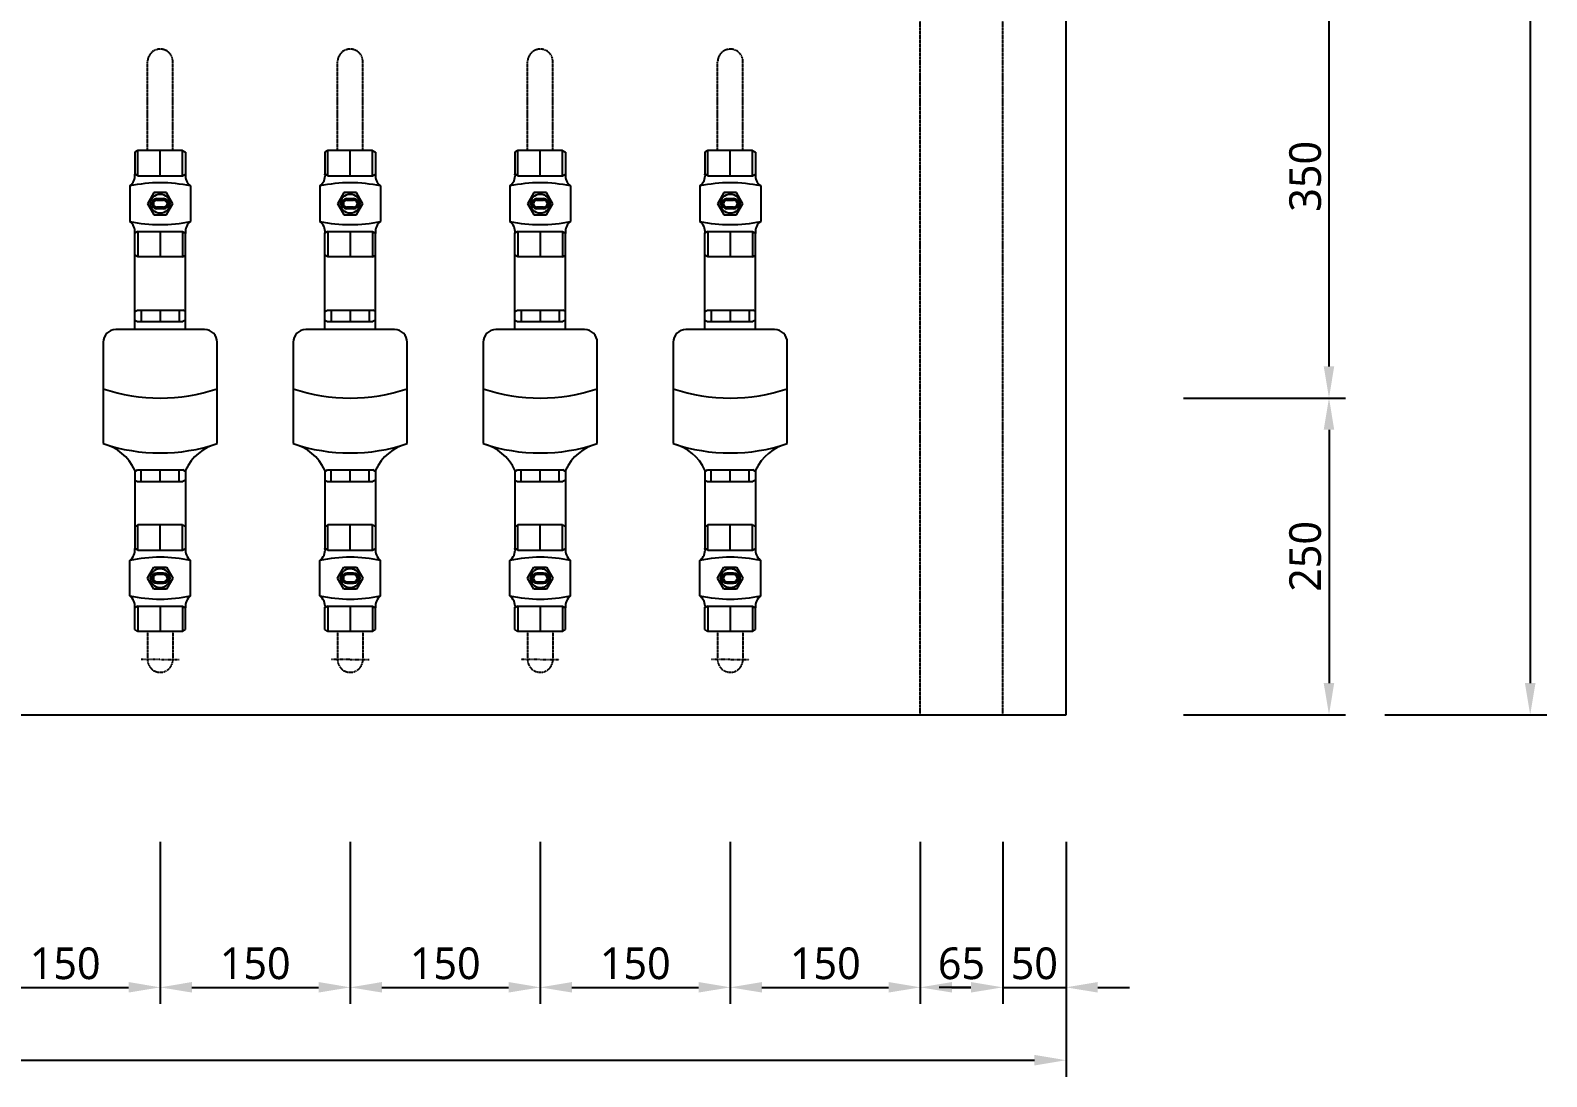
# Model space of a CAD drawing. Header units: millimetres. Extents: x -9013 to 516, y -36629 to 6082.
# Drawn here: x -1215 to -18, y -24686 to -23860 of the extents above; entities that cross this region are included whole.
import ezdxf

# ---------------------------------------------------------------- set-up
doc = ezdxf.new("R2010")
doc.units = ezdxf.units.MM
doc.header["$LTSCALE"] = 0.05
for name, pattern in [('CENTER', [50.8, 31.75, -6.35, 6.35, -6.35]), ('CENTER2', [28.575, 19.05, -3.175, 3.175, -3.175]), ('DASHDOT', [0.618421, 0.309211, -0.154605, 0, -0.154605])]:
    doc.linetypes.add(name, pattern=pattern)
doc.layers.get('0').update_dxf_attribs({"lineweight": 18})
doc.layers.get('Defpoints').update_dxf_attribs({"color": 140, "lineweight": 18})
for name, color, linetype in [('2CONC', 4, 'Continuous'), ('HVAL___2CO', 7, 'Continuous'), ('HWAT__3CO', 1, 'Continuous'), ('HWAT___1DD', 4, 'DASHDOT'), ('HWAT___5CS', 3, 'CENTER2')]:
    doc.layers.add(name, color=color, linetype=linetype)
doc.layers.add('G-Anno-Std-Cntr', color=1, linetype='CENTER2', lineweight=18)
doc.styles.add('trebuchet_MS', font='trebuc.ttf')
doc.dimstyles.new('MGP', dxfattribs={"dimtxt": 2.5, "dimasz": 2.5, "dimexe": 1.25, "dimexo": 0.625, "dimtad": 1, "dimdec": 0, "dimtxsty": 'trebuchet_MS', "dimcen": 2.5, "dimclrt": 7, "dimadec": 0, "dimazin": 0, "dimtfac": 1, "dimtdec": 0, "dimtmove": 0, "dimatfit": 3, "dimfxl": 1.148294, "dimfxlon": 1, "dimarcsym": 2})

# ---------------------------------------------------------------- blocks, each defined once
blk = doc.blocks.new('*D940')
at = {"color": 0, "lineweight": -2, "transparency": 16777216}
for p, q in [((-2162.2, -24558.6), (-2162.2, -24686.4)), ((-397.2, -24558.6), (-397.2, -24686.4)), ((-2137.2, -24673.4), (-422.2, -24673.4))]:
    blk.add_line(p, q, dxfattribs=at)
at = {"color": 0, "transparency": 16777216}
for points in [[(-2137.2, -24669.2), (-2137.2, -24677.6), (-2162.2, -24673.4)], [(-422.2, -24669.2), (-422.2, -24677.6), (-397.2, -24673.4)]]:
    blk.add_solid(points, dxfattribs=at)
at = {"layer": 'Defpoints', "color": 0, "transparency": 16777216}
for p in [(-397.2, -24341.4), (-2162.2, -24361.9), (-397.2, -24673.4)]:
    blk.add_point(p, dxfattribs=at)
at = {"color": 7, "transparency": 16777216, "insert": (-1279.7, -24654.6), "char_height": 25, "attachment_point": 5, "style": 'trebuchet_MS'}
blk.add_mtext('1765', dxfattribs=at)
blk = doc.blocks.new('*D948')
at = {"color": 0, "lineweight": -2, "transparency": 16777216}
for p, q in [((-145.6, -22050.7), (-17.8, -22050.7)), ((-30.8, -22075.7), (-30.8, -24375.7)), ((-145.6, -24400.7), (-17.8, -24400.7))]:
    blk.add_line(p, q, dxfattribs=at)
at = {"color": 0, "transparency": 16777216}
for points in [[(-35, -22075.7), (-26.6, -22075.7), (-30.8, -22050.7)], [(-35, -24375.7), (-26.6, -24375.7), (-30.8, -24400.7)]]:
    blk.add_solid(points, dxfattribs=at)
at = {"layer": 'Defpoints', "color": 0, "transparency": 16777216}
for p in [(-397.2, -22050.7), (-397.2, -24400.7), (-30.8, -24400.7)]:
    blk.add_point(p, dxfattribs=at)
at = {"color": 7, "transparency": 16777216, "insert": (-49.5, -23225.7), "char_height": 25, "attachment_point": 5, "rotation": 90, "style": 'trebuchet_MS'}
blk.add_mtext('2350', dxfattribs=at)
blk = doc.blocks.new('*D968')
at = {"color": 0, "lineweight": -2, "transparency": 16777216}
for p, q in [((-512.2, -24501), (-512.2, -24628.9)), ((-447.2, -24501), (-447.2, -24628.9)), ((-487.2, -24615.9), (-472.2, -24615.9))]:
    blk.add_line(p, q, dxfattribs=at)
at = {"color": 0, "transparency": 16777216}
for points in [[(-487.2, -24611.7), (-487.2, -24620), (-512.2, -24615.9)], [(-472.2, -24611.7), (-472.2, -24620), (-447.2, -24615.9)]]:
    blk.add_solid(points, dxfattribs=at)
at = {"layer": 'Defpoints', "color": 0, "transparency": 16777216}
for p in [(-512.2, -24338), (-447.2, -24338), (-447.2, -24615.9)]:
    blk.add_point(p, dxfattribs=at)
at = {"color": 7, "transparency": 16777216, "insert": (-479.7, -24597.1), "char_height": 25, "attachment_point": 5, "style": 'trebuchet_MS'}
blk.add_mtext('65', dxfattribs=at)
blk = doc.blocks.new('*D969')
at = {"color": 0, "lineweight": -2, "transparency": 16777216}
for p, q in [((-447.2, -24501), (-447.2, -24628.9)), ((-397.2, -24501), (-397.2, -24628.9)), ((-472.2, -24615.9), (-497.2, -24615.9)), ((-447.2, -24615.9), (-397.2, -24615.9)), ((-372.2, -24615.9), (-347.2, -24615.9))]:
    blk.add_line(p, q, dxfattribs=at)
at = {"color": 0, "transparency": 16777216}
for points in [[(-472.2, -24611.7), (-472.2, -24620), (-447.2, -24615.9)], [(-372.2, -24611.7), (-372.2, -24620), (-397.2, -24615.9)]]:
    blk.add_solid(points, dxfattribs=at)
at = {"layer": 'Defpoints', "color": 0, "transparency": 16777216}
for p in [(-447.2, -24373.5), (-397.2, -24373.5), (-397.2, -24615.9)]:
    blk.add_point(p, dxfattribs=at)
at = {"color": 7, "transparency": 16777216, "insert": (-422.2, -24597.1), "char_height": 25, "attachment_point": 5, "style": 'trebuchet_MS'}
blk.add_mtext('50', dxfattribs=at)
blk = doc.blocks.new('h-meter')
at = {"layer": 'HVAL___2CO'}
for p, q in [((-25.4, 45), (-105.4, 45)), ((-15.4, -35), (-15.4, 35)), ((-134.2, 20), (-135.4, 17.9)), ((-135.4, 17.9), (-135.4, -17.9)), ((-135.4, 15), (-126.2, 15)), ((-126.2, 20), (-134.2, 20)), ((-127.4, 20), (-126.2, 17.9)), ((-126.2, 17.9), (-126.2, -17.9)), ((-15.4, 20), (-1.2, 20)), ((-7.9, 20), (-9.1, 17.9)), ((-9.1, 17.9), (-9.1, -17.9)), ((0, 15), (-9.1, 15)), ((-1.2, 20), (0, 17.9)), ((0, 17.9), (0, -17.9)), ((-135.4, 0), (-126.2, 0)), ((0, 0), (-9.1, 0)), ((-135.4, -15), (-126.2, -15)), ((-134.2, -20), (-135.4, -17.9)), ((-126.2, -20), (-134.2, -20)), ((-127.4, -20), (-126.2, -17.9)), ((-15.4, -20), (-1.2, -20)), ((0, -15), (-9.1, -15)), ((-7.9, -20), (-9.1, -17.9)), ((-1.2, -20), (0, -17.9)), ((-105.4, -45), (-25.4, -45))]:
    blk.add_line(p, q, dxfattribs=at)
for centre, radius, start, end in [((-142.6, 54.8), 38.4, 295.1026, 345.2121), ((28.2, 0), 141, 161.3868, 198.6132), ((71.5, 0), 141, 161.3868, 198.6132), ((-25.4, 35), 10, 0, 90), ((-142.6, -54.8), 38.4, 14.7879, 64.8974), ((-25.4, -35), 10, 270, 0)]:
    blk.add_arc(centre, radius, start, end, dxfattribs=at)
blk = doc.blocks.new('water meter v')
at = {"layer": 'HVAL___2CO'}
h = blk.add_hatch(color=256, dxfattribs=at)
h.paths.add_polyline_path([(-5839.1, 3714.4), (-5829.1, 3714.4), (-5824.1, 3705.7), (-5829.1, 3697), (-5839.1, 3697), (-5844.1, 3705.7)])
h.paths.add_polyline_path([(-5834.1, 3698.1, 1), (-5834.1, 3713.3, 1)], flags=16)
h.paths.add_polyline_path([(-5836.7, 3701.7), (-5831.5, 3701.7, 1), (-5831.5, 3709.7), (-5836.7, 3709.7, 1)], flags=0)
h.paths.add_polyline_path([(-5836.7, 3702.9), (-5831.5, 3702.9, 1), (-5831.5, 3708.5), (-5836.7, 3708.5, 1)], flags=0)
h = blk.add_hatch(color=256, dxfattribs=at)
h.paths.add_polyline_path([(-5836.7, 3701.7, -1), (-5836.7, 3709.7), (-5831.5, 3709.7, -1), (-5831.5, 3701.7)])
h.paths.add_polyline_path([(-5831.5, 3702.9, 1), (-5831.5, 3708.5), (-5836.7, 3708.5, 1), (-5836.7, 3702.9)], flags=16)
h = blk.add_hatch(color=256, dxfattribs=at)
h.paths.add_polyline_path([(-5839.1, 3401.4), (-5829.1, 3401.4), (-5824.1, 3410.1), (-5829.1, 3418.8), (-5839.1, 3418.8), (-5844.1, 3410.1)])
h.paths.add_polyline_path([(-5834.1, 3417.7, -1), (-5834.1, 3402.5, -1)], flags=16)
h.paths.add_polyline_path([(-5836.7, 3414.1), (-5831.5, 3414.1, -1), (-5831.5, 3406.1), (-5836.7, 3406.1, -1)], flags=0)
h.paths.add_polyline_path([(-5836.7, 3412.9), (-5831.5, 3412.9, -1), (-5831.5, 3407.3), (-5836.7, 3407.3, -1)], flags=0)
h = blk.add_hatch(color=256, dxfattribs=at)
h.paths.add_polyline_path([(-5836.7, 3414.1, 1), (-5836.7, 3406.1), (-5831.5, 3406.1, 1), (-5831.5, 3414.1)])
h.paths.add_polyline_path([(-5831.5, 3412.9, -1), (-5831.5, 3407.3), (-5836.7, 3407.3, -1), (-5836.7, 3412.9)], flags=16)
for p, q in [((-5851.7, 3747.7), (-5854.1, 3746.3)), ((-5816.5, 3747.7), (-5851.7, 3747.7)), ((-5851.7, 3727.7), (-5851.7, 3747.7)), ((-5834.1, 3727.7), (-5834.1, 3747.7)), ((-5816.5, 3747.7), (-5814.1, 3746.3)), ((-5816.5, 3727.7), (-5816.5, 3747.7)), ((-5854.1, 3746.3), (-5854.1, 3729.1)), ((-5814.1, 3746.3), (-5814.1, 3729.1)), ((-5851.7, 3727.7), (-5854.1, 3729.1)), ((-5851.7, 3727.7), (-5816.5, 3727.7)), ((-5816.5, 3727.7), (-5814.1, 3729.1)), ((-5858.1, 3719.7), (-5858.1, 3691.7)), ((-5839.1, 3714.4), (-5844.1, 3705.7)), ((-5829.1, 3714.4), (-5839.1, 3714.4)), ((-5824.1, 3705.7), (-5829.1, 3714.4)), ((-5810.1, 3719.7), (-5810.1, 3691.7)), ((-5844.1, 3705.7), (-5839.1, 3697)), ((-5836.7, 3709.7), (-5831.5, 3709.7)), ((-5836.7, 3708.5), (-5831.5, 3708.5)), ((-5831.5, 3702.9), (-5836.7, 3702.9)), ((-5831.5, 3701.7), (-5836.7, 3701.7)), ((-5829.1, 3697), (-5824.1, 3705.7)), ((-5839.1, 3697), (-5829.1, 3697)), ((-5851.7, 3683.7), (-5854.1, 3682.3)), ((-5854.1, 3665.1), (-5854.1, 3682.3)), ((-5851.7, 3683.7), (-5851.7, 3663.7)), ((-5851.7, 3683.7), (-5816.5, 3683.7)), ((-5834.1, 3683.7), (-5834.1, 3663.7)), ((-5816.5, 3683.7), (-5816.5, 3663.7)), ((-5816.5, 3683.7), (-5814.1, 3682.3)), ((-5814.1, 3665.1), (-5814.1, 3682.3)), ((-5851.7, 3663.7), (-5854.1, 3665.1)), ((-5816.5, 3663.7), (-5851.7, 3663.7)), ((-5816.5, 3663.7), (-5814.1, 3665.1)), ((-5851.7, 3452.1), (-5854.1, 3450.7)), ((-5854.1, 3450.7), (-5854.1, 3433.5)), ((-5816.5, 3452.1), (-5851.7, 3452.1)), ((-5851.7, 3432.1), (-5851.7, 3452.1)), ((-5834.1, 3432.1), (-5834.1, 3452.1)), ((-5816.5, 3452.1), (-5814.1, 3450.7)), ((-5816.5, 3432.1), (-5816.5, 3452.1)), ((-5814.1, 3450.7), (-5814.1, 3433.5)), ((-5858.1, 3396.1), (-5858.1, 3424.1)), ((-5851.7, 3432.1), (-5854.1, 3433.5)), ((-5851.7, 3432.1), (-5816.5, 3432.1)), ((-5816.5, 3432.1), (-5814.1, 3433.5)), ((-5810.1, 3396.1), (-5810.1, 3424.1)), ((-5844.1, 3410.1), (-5839.1, 3418.8)), ((-5839.1, 3418.8), (-5829.1, 3418.8)), ((-5831.5, 3414.1), (-5836.7, 3414.1)), ((-5831.5, 3412.9), (-5836.7, 3412.9)), ((-5829.1, 3418.8), (-5824.1, 3410.1)), ((-5839.1, 3401.4), (-5844.1, 3410.1)), ((-5829.1, 3401.4), (-5839.1, 3401.4)), ((-5836.7, 3407.3), (-5831.5, 3407.3)), ((-5836.7, 3406.1), (-5831.5, 3406.1)), ((-5824.1, 3410.1), (-5829.1, 3401.4)), ((-5851.7, 3388.1), (-5854.1, 3386.7)), ((-5851.7, 3388.1), (-5851.7, 3368.1)), ((-5851.7, 3388.1), (-5816.5, 3388.1)), ((-5834.1, 3388.1), (-5834.1, 3368.1)), ((-5816.5, 3388.1), (-5814.1, 3386.7)), ((-5816.5, 3388.1), (-5816.5, 3368.1)), ((-5854.1, 3369.5), (-5854.1, 3386.7)), ((-5814.1, 3369.5), (-5814.1, 3386.7)), ((-5851.7, 3368.1), (-5854.1, 3369.5)), ((-5816.5, 3368.1), (-5851.7, 3368.1)), ((-5816.5, 3368.1), (-5814.1, 3369.5))]:
    blk.add_line(p, q, dxfattribs=at)
for centre in [(-5834.1, 3705.7), (-5834.1, 3410.1)]:
    blk.add_circle(centre, 7.6, dxfattribs=at)
for centre, radius, start, end in [((-5863.8, 3727.7), 9.8, 305.5591, 8.2752), ((-5804.4, 3727.7), 9.8, 171.7248, 234.4409), ((-5834.1, 3606.5), 115.7, 78.0304, 101.9696), ((-5836.7, 3705.7), 4, 90, 270), ((-5836.7, 3705.7), 4, 90, 270), ((-5836.7, 3705.7), 2.8, 90, 270), ((-5831.5, 3705.7), 4, 270, 90), ((-5831.5, 3705.7), 2.8, 270, 90), ((-5863.8, 3683.7), 9.8, 351.7248, 54.4409), ((-5834.1, 3804.9), 115.7, 258.0304, 281.9696), ((-5804.4, 3683.7), 9.8, 125.5591, 188.2752), ((-5863.8, 3432.1), 9.8, 305.5591, 8.2752), ((-5834.1, 3310.9), 115.7, 78.0304, 101.9696), ((-5804.4, 3432.1), 9.8, 171.7248, 234.4409), ((-5836.7, 3410.1), 4, 90, 270), ((-5836.7, 3410.1), 4, 90, 270), ((-5836.7, 3410.1), 2.8, 90, 270), ((-5831.5, 3410.1), 4, 270, 90), ((-5831.5, 3410.1), 2.8, 270, 90), ((-5863.8, 3388.1), 9.8, 351.7248, 54.4409), ((-5834.1, 3509.3), 115.7, 258.0304, 281.9696), ((-5804.4, 3388.1), 9.8, 125.5591, 188.2752)]:
    blk.add_arc(centre, radius, start, end, dxfattribs=at)
at = {"layer": 'HWAT__3CO'}
for p, q in [((-5854.1, 3620.5), (-5854.1, 3665.1)), ((-5814.1, 3620.5), (-5814.1, 3665.1)), ((-5854.1, 3487.5), (-5854.1, 3450.7)), ((-5814.1, 3487.5), (-5814.1, 3450.7))]:
    blk.add_line(p, q, dxfattribs=at)
at = {"layer": 'HWAT___1DD'}
for q in [(-5849.1, 3345.8), (-5819.1, 3345.8)]:
    blk.add_line((-5834.1, 3345.8), q, dxfattribs=at)
at = {"layer": 'HWAT___5CS'}
for p, q in [((-5844.1, 3747.7), (-5844.1, 3817.7)), ((-5824.1, 3747.7), (-5824.1, 3817.7)), ((-5844.1, 3368.1), (-5844.1, 3345.8)), ((-5824.1, 3368.1), (-5824.1, 3345.8))]:
    blk.add_line(p, q, dxfattribs=at)
for centre, start, end in [((-5834.1, 3817.7), 0, 180), ((-5834.1, 3345.8), 180, 0)]:
    blk.add_arc(centre, 10, start, end, dxfattribs=at)
at = {"rotation": 89.99999999999999}
blk.add_blockref('h-meter', (-5834.1, 3621.7), dxfattribs=at)
blk = doc.blocks.new('*D971')
at = {"color": 0, "lineweight": -2, "transparency": 16777216}
for p, q in [((-304.5, -24150.7), (-176.6, -24150.7)), ((-189.6, -24175.7), (-189.6, -24375.7)), ((-304.5, -24400.7), (-176.6, -24400.7))]:
    blk.add_line(p, q, dxfattribs=at)
at = {"color": 0, "transparency": 16777216}
for points in [[(-193.8, -24175.7), (-185.5, -24175.7), (-189.6, -24150.7)], [(-193.8, -24375.7), (-185.5, -24375.7), (-189.6, -24400.7)]]:
    blk.add_solid(points, dxfattribs=at)
at = {"layer": 'Defpoints', "color": 0, "transparency": 16777216}
for p in [(-662.2, -24150.7), (-662.2, -24400.7), (-189.6, -24400.7)]:
    blk.add_point(p, dxfattribs=at)
at = {"color": 7, "transparency": 16777216, "insert": (-208.3, -24275.7), "char_height": 25, "attachment_point": 5, "rotation": 90, "style": 'trebuchet_MS'}
blk.add_mtext('250', dxfattribs=at)
blk = doc.blocks.new('*D972')
at = {"color": 0, "lineweight": -2, "transparency": 16777216}
for p, q in [((-303.1, -23800.7), (-176.6, -23800.7)), ((-189.6, -24125.7), (-189.6, -23825.7)), ((-304.5, -24150.7), (-176.6, -24150.7))]:
    blk.add_line(p, q, dxfattribs=at)
at = {"color": 0, "transparency": 16777216}
for points in [[(-193.8, -23825.7), (-185.5, -23825.7), (-189.6, -23800.7)], [(-193.8, -24125.7), (-185.5, -24125.7), (-189.6, -24150.7)]]:
    blk.add_solid(points, dxfattribs=at)
at = {"layer": 'Defpoints', "color": 0, "transparency": 16777216}
for p in [(-309.1, -23800.7), (-189.6, -23800.7), (-325.9, -24150.7)]:
    blk.add_point(p, dxfattribs=at)
at = {"color": 7, "transparency": 16777216, "insert": (-208.3, -23975.7), "char_height": 25, "attachment_point": 5, "rotation": 90, "style": 'trebuchet_MS'}
blk.add_mtext('350', dxfattribs=at)
blk = doc.blocks.new('*D975')
at = {"color": 0, "lineweight": -2, "transparency": 16777216}
for p, q in [((-1262.2, -24501), (-1262.2, -24628.9)), ((-1112.2, -24501), (-1112.2, -24628.9)), ((-1237.2, -24615.9), (-1137.2, -24615.9))]:
    blk.add_line(p, q, dxfattribs=at)
at = {"color": 0, "transparency": 16777216}
for points in [[(-1237.2, -24611.7), (-1237.2, -24620), (-1262.2, -24615.9)], [(-1137.2, -24611.7), (-1137.2, -24620), (-1112.2, -24615.9)]]:
    blk.add_solid(points, dxfattribs=at)
at = {"layer": 'Defpoints', "color": 0, "transparency": 16777216}
for p in [(-1262.2, -24357.2), (-1112.2, -24357.2), (-1112.2, -24615.9)]:
    blk.add_point(p, dxfattribs=at)
at = {"color": 7, "transparency": 16777216, "insert": (-1187.2, -24597.1), "char_height": 25, "attachment_point": 5, "style": 'trebuchet_MS'}
blk.add_mtext('150', dxfattribs=at)
blk = doc.blocks.new('*D976')
at = {"color": 0, "lineweight": -2, "transparency": 16777216}
for p, q in [((-1112.2, -24501), (-1112.2, -24628.9)), ((-962.2, -24501), (-962.2, -24628.9)), ((-1087.2, -24615.9), (-987.2, -24615.9))]:
    blk.add_line(p, q, dxfattribs=at)
at = {"color": 0, "transparency": 16777216}
for points in [[(-1087.2, -24611.7), (-1087.2, -24620), (-1112.2, -24615.9)], [(-987.2, -24611.7), (-987.2, -24620), (-962.2, -24615.9)]]:
    blk.add_solid(points, dxfattribs=at)
at = {"layer": 'Defpoints', "color": 0, "transparency": 16777216}
for p in [(-1112.2, -24357.2), (-962.2, -24357.2), (-962.2, -24615.9)]:
    blk.add_point(p, dxfattribs=at)
at = {"color": 7, "transparency": 16777216, "insert": (-1037.2, -24597.1), "char_height": 25, "attachment_point": 5, "style": 'trebuchet_MS'}
blk.add_mtext('150', dxfattribs=at)
blk = doc.blocks.new('*D977')
at = {"color": 0, "lineweight": -2, "transparency": 16777216}
for p, q in [((-962.2, -24501), (-962.2, -24628.9)), ((-812.2, -24501), (-812.2, -24628.9)), ((-937.2, -24615.9), (-837.2, -24615.9))]:
    blk.add_line(p, q, dxfattribs=at)
at = {"color": 0, "transparency": 16777216}
for points in [[(-937.2, -24611.7), (-937.2, -24620), (-962.2, -24615.9)], [(-837.2, -24611.7), (-837.2, -24620), (-812.2, -24615.9)]]:
    blk.add_solid(points, dxfattribs=at)
at = {"layer": 'Defpoints', "color": 0, "transparency": 16777216}
for p in [(-962.2, -24357.2), (-812.2, -24357.2), (-812.2, -24615.9)]:
    blk.add_point(p, dxfattribs=at)
at = {"color": 7, "transparency": 16777216, "insert": (-887.2, -24597.1), "char_height": 25, "attachment_point": 5, "style": 'trebuchet_MS'}
blk.add_mtext('150', dxfattribs=at)
blk = doc.blocks.new('*D978')
at = {"color": 0, "lineweight": -2, "transparency": 16777216}
for p, q in [((-812.2, -24501), (-812.2, -24628.9)), ((-662.2, -24501), (-662.2, -24628.9)), ((-787.2, -24615.9), (-687.2, -24615.9))]:
    blk.add_line(p, q, dxfattribs=at)
at = {"color": 0, "transparency": 16777216}
for points in [[(-787.2, -24611.7), (-787.2, -24620), (-812.2, -24615.9)], [(-687.2, -24611.7), (-687.2, -24620), (-662.2, -24615.9)]]:
    blk.add_solid(points, dxfattribs=at)
at = {"layer": 'Defpoints', "color": 0, "transparency": 16777216}
for p in [(-812.2, -24357.2), (-662.2, -24357.2), (-662.2, -24615.9)]:
    blk.add_point(p, dxfattribs=at)
at = {"color": 7, "transparency": 16777216, "insert": (-737.2, -24597.1), "char_height": 25, "attachment_point": 5, "style": 'trebuchet_MS'}
blk.add_mtext('150', dxfattribs=at)
blk = doc.blocks.new('*D979')
at = {"color": 0, "lineweight": -2, "transparency": 16777216}
for p, q in [((-662.2, -24501), (-662.2, -24628.9)), ((-512.2, -24501), (-512.2, -24628.9)), ((-637.2, -24615.9), (-537.2, -24615.9))]:
    blk.add_line(p, q, dxfattribs=at)
at = {"color": 0, "transparency": 16777216}
for points in [[(-637.2, -24611.7), (-637.2, -24620), (-662.2, -24615.9)], [(-537.2, -24611.7), (-537.2, -24620), (-512.2, -24615.9)]]:
    blk.add_solid(points, dxfattribs=at)
at = {"layer": 'Defpoints', "color": 0, "transparency": 16777216}
for p in [(-662.2, -24357.2), (-512.2, -24357.2), (-512.2, -24615.9)]:
    blk.add_point(p, dxfattribs=at)
at = {"color": 7, "transparency": 16777216, "insert": (-587.2, -24597.1), "char_height": 25, "attachment_point": 5, "style": 'trebuchet_MS'}
blk.add_mtext('150', dxfattribs=at)

msp = doc.modelspace()

# ---------------------------------------------------------------- linework, layer by layer
at = {"layer": '2CONC', "lineweight": -3}
for p, q in [((-397.2, -24400.7), (-397.2, -22050.7)), ((-2162.2, -24400.7), (-397.2, -24400.7))]:
    msp.add_line(p, q, dxfattribs=at)
at = {"layer": 'HWAT___5CS', "color": 2}
for p, q in [((-512.2, -24400.7), (-512.2, -22050.7)), ((-447.2, -24400.7), (-447.2, -22050.7))]:
    msp.add_line(p, q, dxfattribs=at)

# ---------------------------------------------------------------- block references
at = {"layer": 'G-Anno-Std-Cntr', "linetype": 'CENTER'}
for p in [(4721.9, -27703), (4871.9, -27703), (5021.9, -27703), (5171.9, -27703)]:
    msp.add_blockref('water meter v', p, dxfattribs=at)

# ---------------------------------------------------------------- dimensions: what is measured, and where the dimension line sits
for base, p1, p2, picture, middle in [((-30.8, -24400.7), (-397.2, -22050.7), (-397.2, -24400.7), '*D948', (-49.5, -23225.7)), ((-189.6, -23800.7), (-325.9, -24150.7), (-309.1, -23800.7), '*D972', (-208.3, -23975.7)), ((-189.6, -24400.7), (-662.2, -24150.7), (-662.2, -24400.7), '*D971', (-208.3, -24275.7))]:
    dim = msp.add_linear_dim(base=base, p1=p1, p2=p2, angle=90, dimstyle='MGP', override={"dimscale": 100, "dimtxt": 0.25, "dimasz": 0.25, "dimexe": 0.13, "dimexo": 0.06, "dimgap": 0.06, "dimarcsym": 1})
    dim.commit()
    dim.dimension.update_dxf_attribs({"geometry": picture, "text_midpoint": middle})
for base, p1, p2, picture, middle in [((-397.2, -24673.4), (-2162.2, -24361.9), (-397.2, -24341.4), '*D940', (-1279.7, -24654.6)), ((-447.2, -24615.9), (-512.2, -24338), (-447.2, -24338), '*D968', (-479.7, -24597.1)), ((-1112.2, -24615.9), (-1262.2, -24357.2), (-1112.2, -24357.2), '*D975', (-1187.2, -24597.1)), ((-962.2, -24615.9), (-1112.2, -24357.2), (-962.2, -24357.2), '*D976', (-1037.2, -24597.1)), ((-812.2, -24615.9), (-962.2, -24357.2), (-812.2, -24357.2), '*D977', (-887.2, -24597.1)), ((-662.2, -24615.9), (-812.2, -24357.2), (-662.2, -24357.2), '*D978', (-737.2, -24597.1)), ((-512.2, -24615.9), (-662.2, -24357.2), (-512.2, -24357.2), '*D979', (-587.2, -24597.1)), ((-397.2, -24615.9), (-447.2, -24373.5), (-397.2, -24373.5), '*D969', (-422.2, -24597.1))]:
    dim = msp.add_linear_dim(base=base, p1=p1, p2=p2, dimstyle='MGP', override={"dimscale": 100, "dimtxt": 0.25, "dimasz": 0.25, "dimexe": 0.13, "dimexo": 0.06, "dimgap": 0.06, "dimarcsym": 1})
    dim.commit()
    dim.dimension.update_dxf_attribs({"geometry": picture, "text_midpoint": middle})

doc.saveas('drawing.dxf')
